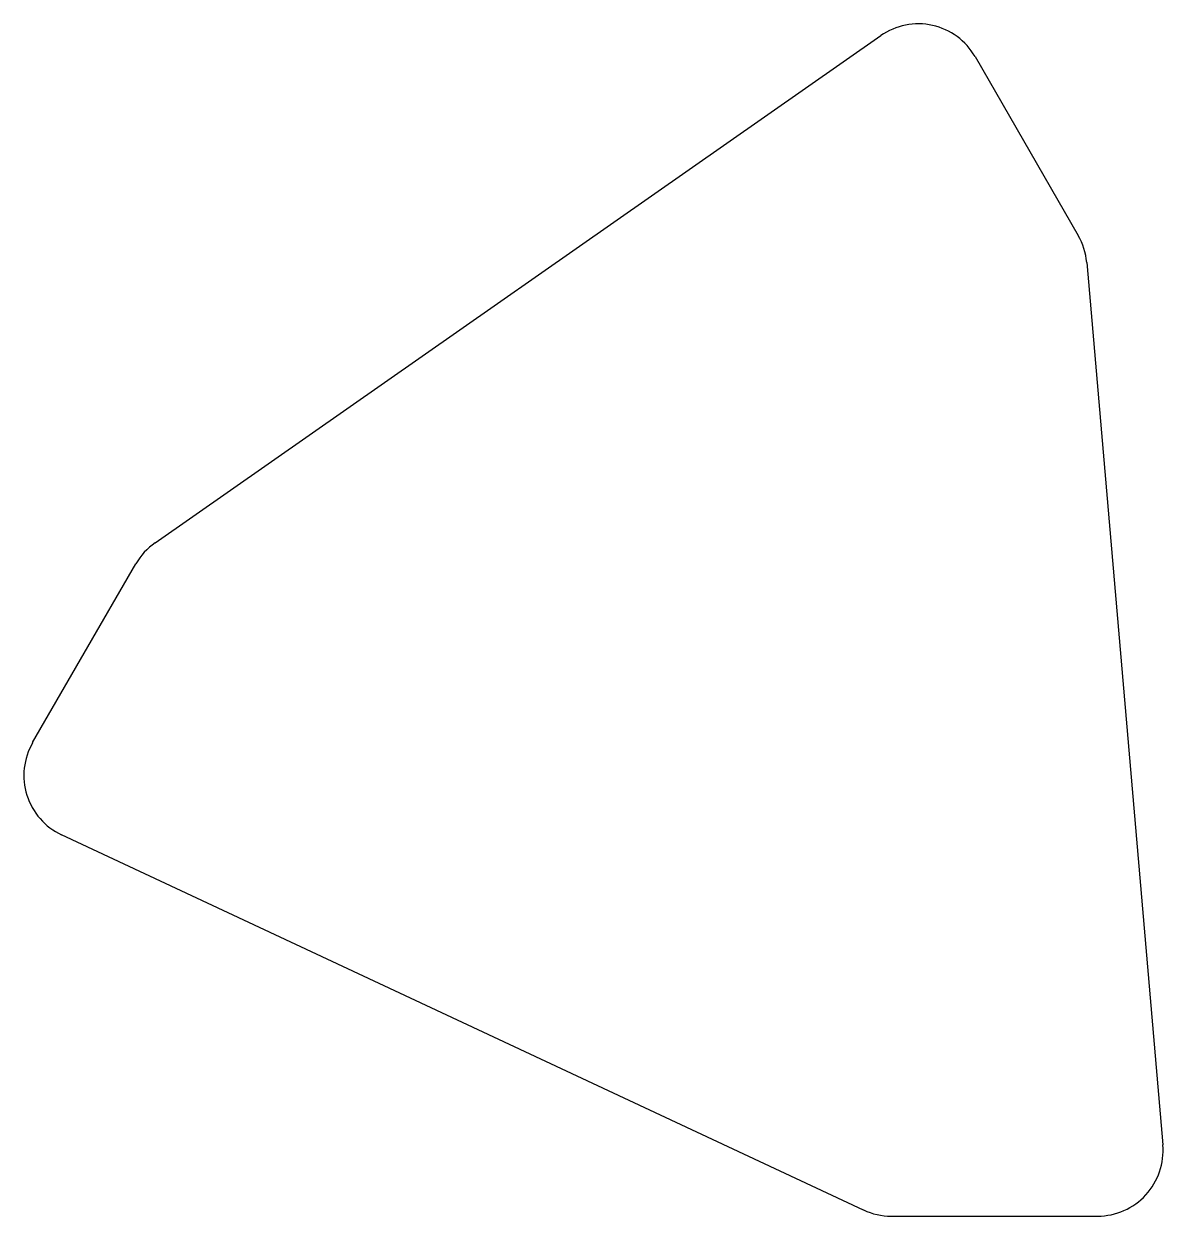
# Model space of a CAD drawing. Extents: x -83 to 57, y -67 to 80.
import ezdxf

# ---------------------------------------------------------------- set-up
doc = ezdxf.new("R2010")
doc.units = 0
doc.header["$MEASUREMENT"] = 0
doc.layers.add('VISIBLE', color=7, linetype='CONTINUOUS')

msp = doc.modelspace()

# ---------------------------------------------------------------- linework, layer by layer
at = {"layer": 'VISIBLE'}
for p, q in [((-67.29, 15.86), (22.03, 78.26)), ((33.63, 75.68), (46.33, 53.68)), ((47.38, 50.34), (56.76, -58.21)), ((-82.36, -8.71), (-69.66, 13.28)), ((19.91, -66.21), (-78.79, -20.05)), ((23.32, -66.97), (48.72, -66.97))]:
    msp.add_line(p, q, dxfattribs=at)
for centre, start, end in [((26.65, 71.65), 30, 124.9363), ((39.35, 49.65), 4.9363, 30), ((-62.67, 9.25), 124.9363, 150), ((-75.37, -12.75), 150, 244.9363), ((48.72, -58.9), 270, 4.9363), ((23.32, -58.9), 244.9363, 270)]:
    msp.add_arc(centre, 8.06, start, end, dxfattribs=at)

doc.saveas('drawing.dxf')
